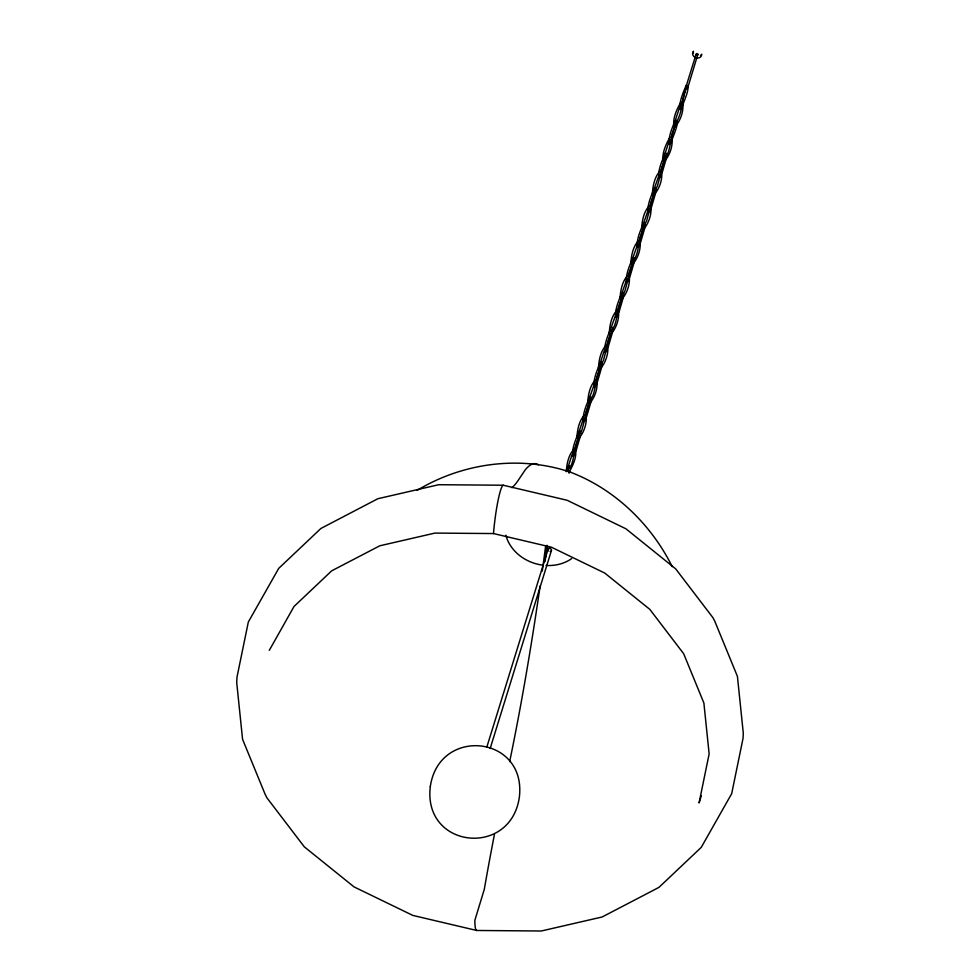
<?xml version="1.0" encoding="UTF-8"?>
<svg xmlns="http://www.w3.org/2000/svg" width="980" height="980" viewBox="0 0 980 980"><rect width="100%" height="100%" fill="white"/><g stroke="black" fill="none" stroke-linecap="round" stroke-linejoin="round"><path stroke-width="1.47" d="M566.305 471.699C566.734 463.895 568.633 453.985 574.648 448.668L575.26 448.779C577.404 456.582 572.786 465.549 569.037 472.372M620.071 298.03C620.487 290.239 622.386 280.317 628.401 275.013L629.013 275.123C630.74 283.073 627.077 293.902 621.332 299.562L620.707 299.451M569.956 468.342L569.699 466.1L568.339 466.235L566.232 470.817M580.736 433.503L580.479 431.261L579.119 431.396C576.044 438.746 571.659 448.252 572.81 455.774M545.101 561.503L547.024 545.321M701.3 795.723L699.071 802.951L709.14 753.914L703.885 703.003L683.66 653.709L649.838 609.389L604.721 573.055L551.397 547.195L493.491 533.561L493.54 532.887A37.387 4.288 -83.1 0 1 503.267 485.235L567.126 500.266L625.926 528.796L675.673 568.853L712.962 617.731L714.788 621.222L737.426 676.384L743.306 733.346L743.011 738.516L731.68 793.678L701.264 847.345L659.099 887.243L655.155 889.375L602.137 916.986L541.291 931L476.733 930.473L412.874 915.43L354.074 886.912L304.327 846.855L267.038 797.977L265.213 794.486L242.575 739.324L236.695 682.362L236.989 677.192L248.32 622.03L278.737 568.363L320.901 528.465L377.863 498.722L438.709 484.708L503.267 485.235M578.837 435.598L578.702 434.054L579.768 433.944L575.444 446.108L574.305 453.005M621.81 296.781L621.822 295.47M664.942 157.437L664.955 156.126M675.293 124.007L675.147 122.463L676.212 122.341L671.9 134.505L670.761 141.414L669.695 141.524M591.185 400.526L591.308 397.353L589.752 397.084C586.665 404.422 582.292 413.928 583.431 421.449M601.965 365.687L602.088 362.514L600.532 362.245C597.445 369.595 593.072 379.089 594.211 386.622M612.757 330.86L612.88 327.675L611.312 327.406C608.237 334.756 603.851 344.262 605.003 351.783M623.537 296.021L623.66 292.836L622.092 292.579C619.017 299.917 614.632 309.423 615.783 316.944M634.317 261.182L634.44 258.01L632.884 257.74C629.797 265.09 625.424 274.584 626.563 282.118M645.097 226.343L645.232 223.171L643.664 222.901C640.589 230.251 636.204 239.745 637.355 247.279M655.889 191.517L656.012 188.332L654.444 188.074C651.369 195.412 646.984 204.918 648.135 212.44M666.67 156.678L666.792 153.505L665.236 153.235C662.149 160.573 657.776 170.079 658.915 177.601M542.234 571.156A452.589 51.952 -83.1 0 0 543.079 565.203L545.701 545.701M686.49 88.372L687.715 87.918L697.944 54.023L696.633 53.557L696.364 54.843M569.025 473.218L569.466 471.307M580.246 436.468L575.983 451.057M590.879 402.155L586.604 416.745M601.659 367.316L597.396 381.906M612.439 332.477L608.176 347.067M623.219 297.651L618.956 312.24M634.011 262.812L629.736 277.401M644.791 227.972L640.528 242.562M655.571 193.133L651.308 207.723M666.363 158.307L662.088 172.897M568.069 467.08L572.063 454.659M578.69 432.768L583.223 419.269M589.47 397.929L594.529 383.658M600.262 363.09L604.256 350.668M621.822 293.424L626.869 279.153M632.602 258.585L637.662 244.314M643.395 223.746L648.442 209.475M654.175 188.919L659.221 174.648M589.029 403.466L585.673 414.675M599.809 368.627L596.465 379.836M610.589 333.8L607.245 344.997M621.369 298.961L618.025 310.158M632.161 264.122L628.817 275.331M642.941 229.296L639.597 240.492M653.721 194.457L650.377 205.653M674.853 126.187L671.508 137.396M578.029 439.212L575.052 448.987M664.146 161.039L661.157 170.826M611.422 326.757L616.089 313.992M664.905 153.983L668.519 143.056M675.686 119.144L679.312 108.229M685.853 87.257L696.143 54.01M486.754 747.323L548.028 549.388M490.147 748.536L551.409 550.589M682.288 102.557L685.939 87.624M567.653 471.454C568.865 470.082 568.67 467.338 568.118 469.677M681.97 107.849C682.717 103.108 691.414 87.049 686.367 84.966C683.28 92.316 678.907 101.81 680.047 109.344M671.19 142.688C671.937 137.947 680.635 121.875 675.575 119.805C672.501 127.155 668.115 136.649 669.267 144.17M661.414 174.746L659.981 177.49L658.621 177.637M650.634 209.585L649.201 212.329L647.841 212.476M639.842 244.412L638.421 247.156L637.061 247.303M629.062 279.251L627.629 281.995L626.269 282.142M618.282 314.09L616.849 316.834L615.489 316.981M607.49 348.917L606.069 351.673L604.709 351.808M596.71 383.756L595.277 386.5L593.917 386.647M585.93 418.595L584.496 421.339L583.137 421.486M670.577 140.03L669.916 141.389M574.733 454.279L573.876 455.663L572.516 455.798M269.304 650.328L294.012 606.485L331.693 570.826L379.762 545.799L434.949 533.083L493.491 533.561M698.017 54.672L697.295 55.186M680.426 103.084C676.457 109.846 672.819 118.249 673.787 126.2L674.816 126.788C680.561 121.128 684.224 110.299 682.497 102.349L681.161 102.496M669.634 137.923C665.665 144.685 662.039 153.088 663.007 161.039L664.024 161.627C669.781 155.967 673.432 145.138 671.717 137.188L671.092 137.078M679.753 109.368L681.492 108.756M668.973 144.207L670.712 143.595M700.529 55.787L701.741 54.243C701.129 61.336 689.516 57.269 693.399 51.279L693.301 53.214M687.005 87.514C683.354 92.831 683.158 102.459 680.475 106.685M417.174 490.319C462.572 462.928 519.694 455.1 570.201 472.091C614.766 489.02 651.136 524.276 672.243 566.673M680.855 105.889L681.958 106.208L681.713 105.276C681.48 111.34 677.805 121.508 674.963 123.737L674.926 123.002M670.063 140.728L671.178 141.047L670.933 140.103C669.891 145.42 668.789 156.445 663.95 157.633M654.223 191.602L657.372 186.2L660.606 174.06M643.431 226.441L646.592 221.039L649.826 208.899M621.871 296.107L625.02 290.705L628.266 278.565M600.299 365.785L603.447 360.383L606.694 348.243M578.739 435.451L581.887 430.049L585.121 417.909M664.808 155.881L665.873 155.771L661.561 167.935L660.41 174.844M654.015 190.72L655.081 190.61L650.769 202.774L649.63 209.671M643.235 225.559L644.301 225.449L639.989 237.613L638.838 244.51M632.455 260.398L633.521 260.276L629.209 272.44L628.058 279.349M621.675 295.225L622.741 295.115L618.429 307.279L617.278 314.176M610.883 330.064L611.949 329.954L607.637 342.118L606.485 349.015M600.103 364.903L601.169 364.793L596.857 376.957L595.705 383.854M589.323 399.742L590.389 399.62L586.077 411.784L584.925 418.693M546.877 548.261L550.282 548.286M642.28 229.786L642.892 229.896C648.65 224.236 652.3 213.407 650.585 205.457L649.973 205.335C643.958 210.651 642.059 220.574 641.63 228.364M599.148 369.129L599.76 369.24C605.518 363.58 609.168 352.751 607.453 344.788L606.828 344.678C600.826 349.995 598.915 359.905 598.498 367.708M632.247 261.17C637.11 257.764 637.931 249.079 639.021 243.212L639.046 243.726M610.675 330.836C615.55 327.443 616.359 318.745 617.449 312.877L617.474 313.404M652.655 194.469L653.685 195.057C659.43 189.397 663.092 178.568 661.365 170.618L660.753 170.508C654.738 175.812 652.839 185.735 652.411 193.525M631.083 264.135L632.112 264.723C637.87 259.063 641.52 248.234 639.793 240.284L639.181 240.174C633.178 245.49 631.267 255.4 630.851 263.191M609.523 333.812L610.54 334.401C616.298 328.741 619.948 317.912 618.233 309.962L617.621 309.852C611.606 315.156 609.707 325.078 609.278 332.869M587.951 403.478L588.98 404.066C594.725 398.407 598.388 387.578 596.661 379.627L596.048 379.517C590.046 384.822 588.135 394.744 587.718 402.535M577.171 438.317L578.2 438.905C583.945 433.246 587.608 422.417 585.881 414.466L585.268 414.356C579.254 419.661 577.355 429.583 576.926 437.374M595.913 383.07L595.889 382.543C594.848 387.872 593.745 398.885 588.894 400.073M574.501 452.233L574.476 451.707C573.435 457.023 572.332 468.036 567.494 469.224M571.659 558.612A40.303 33.847 17.2 0 1 546.044 565.472M543.079 565.203A40.303 33.847 17.2 0 1 505.901 535.264M540.115 586.003A452.589 51.952 -83.1 0 1 509.661 761.632M476.733 930.473A37.387 4.288 -83.1 0 1 474.859 920.294L484.279 889.375L486.141 878.84A486.876 55.885 -83.1 0 1 494.459 834.348M538.4 464.765A465.647 53.447 -83.1 0 0 525.329 469.738L518.628 479.71A473.83 54.39 -83.1 0 1 511.928 487.697M548.408 550.919A1.801 1.507 17.2 0 1 548.763 548.616A1.801 1.507 17.2 0 1 551.36 549.547A1.801 1.507 17.2 0 1 550.111 551.52M430.306 786.56C422.723 848.594 510.543 857.855 519.327 797.353C526.922 735.306 439.089 726.045 430.306 786.56"/></g></svg>
